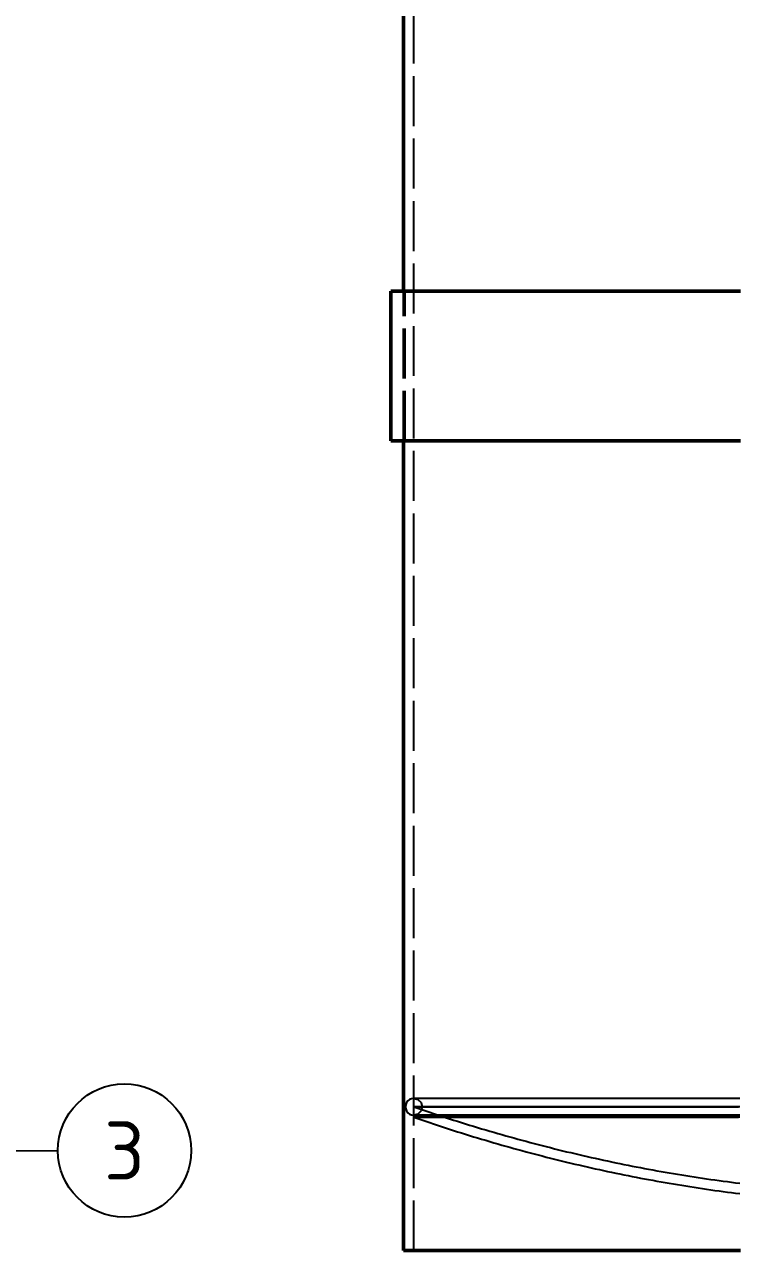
# Model space of a CAD drawing. Header units: millimetres. Extents: x 0 to 594, y 0 to 420.
# Drawn here: x 188 to 230.7, y 182.5 to 256.1 of the extents above; entities that cross this region are included whole.
import ezdxf
from ezdxf.enums import TextEntityAlignment as Align

# ---------------------------------------------------------------- set-up
doc = ezdxf.new("R2010")
doc.units = ezdxf.units.MM
doc.linetypes.add('ISO02-TRAZOS', pattern=[3.75, 3, -0.75])
for name, color, linetype, lineweight in [('01-VISIBLE', 7, 'CONTINUOUS', 50), ('02-OCULTA', 4, 'ISO02-TRAZOS', 25), ('06-TEXTO', 7, 'CONTINUOUS', 25), ('08-FINA', 5, 'CONTINUOUS', 25)]:
    doc.layers.add(name, color=color, linetype=linetype, lineweight=lineweight)
doc.styles.add('ISO3098', font='isocpeur.ttf')

msp = doc.modelspace()

# ---------------------------------------------------------------- linework, layer by layer
at = {"layer": '01-VISIBLE'}
for p, q in [((210.746, 240.101), (210.746, 312.913)), ((209.996, 231.101), (209.996, 240.101)), ((210.746, 182.501), (210.746, 231.101))]:
    msp.add_line(p, q, dxfattribs=at)
for points in [[(209.996, 240.101), (210.246, 240.101), (210.496, 240.101), (210.746, 240.101), (210.996, 240.101), (211.246, 240.101), (211.496, 240.101), (211.746, 240.101), (211.996, 240.101), (212.246, 240.101), (212.496, 240.101), (212.746, 240.101), (212.996, 240.101), (213.246, 240.101), (213.496, 240.101), (213.746, 240.101), (213.996, 240.101), (214.246, 240.101), (214.496, 240.101), (214.746, 240.101), (214.996, 240.101), (215.246, 240.101), (215.496, 240.101), (215.746, 240.101), (215.996, 240.101), (216.246, 240.101), (216.496, 240.101), (216.746, 240.101), (216.996, 240.101), (217.246, 240.101), (217.496, 240.101), (217.746, 240.101), (217.996, 240.101), (218.246, 240.101), (218.496, 240.101), (218.746, 240.101), (218.996, 240.101), (219.246, 240.101), (219.496, 240.101), (219.746, 240.101), (219.996, 240.101), (220.246, 240.101), (220.496, 240.101), (220.746, 240.101), (220.996, 240.101), (221.246, 240.101), (221.496, 240.101), (221.746, 240.101), (221.996, 240.101), (222.246, 240.101), (222.496, 240.101), (222.746, 240.101), (222.996, 240.101), (223.246, 240.101), (223.496, 240.101), (223.746, 240.101), (223.996, 240.101), (224.246, 240.101), (224.496, 240.101), (224.746, 240.101), (224.996, 240.101), (225.246, 240.101), (225.496, 240.101), (225.746, 240.101), (225.996, 240.101), (226.246, 240.101), (226.496, 240.101), (226.746, 240.101), (226.996, 240.101), (227.246, 240.101), (227.496, 240.101), (227.746, 240.101), (227.996, 240.101), (228.246, 240.101), (228.496, 240.101), (228.746, 240.101), (228.996, 240.101), (229.246, 240.101), (229.496, 240.101), (229.746, 240.101), (229.996, 240.101), (230.246, 240.101), (230.496, 240.101), (230.746, 240.101), (230.996, 240.101)], [(209.996, 231.101), (210.246, 231.101), (210.496, 231.101), (210.746, 231.101), (210.996, 231.101), (211.246, 231.101), (211.496, 231.101), (211.746, 231.101), (211.996, 231.101), (212.246, 231.101), (212.496, 231.101), (212.746, 231.101), (212.996, 231.101), (213.246, 231.101), (213.496, 231.101), (213.746, 231.101), (213.996, 231.101), (214.246, 231.101), (214.496, 231.101), (214.746, 231.101), (214.996, 231.101), (215.246, 231.101), (215.496, 231.101), (215.746, 231.101), (215.996, 231.101), (216.246, 231.101), (216.496, 231.101), (216.746, 231.101), (216.996, 231.101), (217.246, 231.101), (217.496, 231.101), (217.746, 231.101), (217.996, 231.101), (218.246, 231.101), (218.496, 231.101), (218.746, 231.101), (218.996, 231.101), (219.246, 231.101), (219.496, 231.101), (219.746, 231.101), (219.996, 231.101), (220.246, 231.101), (220.496, 231.101), (220.746, 231.101), (220.996, 231.101), (221.246, 231.101), (221.496, 231.101), (221.746, 231.101), (221.996, 231.101), (222.246, 231.101), (222.496, 231.101), (222.746, 231.101), (222.996, 231.101), (223.246, 231.101), (223.496, 231.101), (223.746, 231.101), (223.996, 231.101), (224.246, 231.101), (224.496, 231.101), (224.746, 231.101), (224.996, 231.101), (225.246, 231.101), (225.496, 231.101), (225.746, 231.101), (225.996, 231.101), (226.246, 231.101), (226.496, 231.101), (226.746, 231.101), (226.996, 231.101), (227.246, 231.101), (227.496, 231.101), (227.746, 231.101), (227.996, 231.101), (228.246, 231.101), (228.496, 231.101), (228.746, 231.101), (228.996, 231.101), (229.246, 231.101), (229.496, 231.101), (229.746, 231.101), (229.996, 231.101), (230.246, 231.101), (230.496, 231.101), (230.746, 231.101), (230.996, 231.101)], [(210.746, 182.501), (210.996, 182.501), (211.246, 182.501), (211.496, 182.501), (211.746, 182.501), (211.996, 182.501), (212.246, 182.501), (212.496, 182.501), (212.746, 182.501), (212.996, 182.501), (213.246, 182.501), (213.496, 182.501), (213.746, 182.501), (213.996, 182.501), (214.246, 182.501), (214.496, 182.501), (214.746, 182.501), (214.996, 182.501), (215.246, 182.501), (215.496, 182.501), (215.746, 182.501), (215.996, 182.501), (216.246, 182.501), (216.496, 182.501), (216.746, 182.501), (216.996, 182.501), (217.246, 182.501), (217.496, 182.501), (217.746, 182.501), (217.996, 182.501), (218.246, 182.501), (218.496, 182.501), (218.746, 182.501), (218.996, 182.501), (219.246, 182.501), (219.496, 182.501), (219.746, 182.501), (219.996, 182.501), (220.246, 182.501), (220.496, 182.501), (220.746, 182.501), (220.996, 182.501), (221.246, 182.501), (221.496, 182.501), (221.746, 182.501), (221.996, 182.501), (222.246, 182.501), (222.496, 182.501), (222.746, 182.501), (222.996, 182.501), (223.246, 182.501), (223.496, 182.501), (223.746, 182.501), (223.996, 182.501), (224.246, 182.501), (224.496, 182.501), (224.746, 182.501), (224.996, 182.501), (225.246, 182.501), (225.496, 182.501), (225.746, 182.501), (225.996, 182.501), (226.246, 182.501), (226.496, 182.501), (226.746, 182.501), (226.996, 182.501), (227.246, 182.501), (227.496, 182.501), (227.746, 182.501), (227.996, 182.501), (228.246, 182.501), (228.496, 182.501), (228.746, 182.501), (228.996, 182.501), (229.246, 182.501), (229.496, 182.501), (229.746, 182.501), (229.996, 182.501), (230.246, 182.501), (230.496, 182.501), (230.746, 182.501), (230.996, 182.501)]]:
    msp.add_lwpolyline(points, dxfattribs=at)
at = {"layer": '02-OCULTA'}
for p, q in [((211.371, 182.501), (211.371, 313.304)), ((210.746, 231.101), (210.746, 240.101)), ((210.846, 231.101), (210.846, 240.101)), ((211.371, 190.501), (211.371, 191.126))]:
    msp.add_line(p, q, dxfattribs=at)
for points in [[(230.996, 240.101), (230.746, 240.101), (230.496, 240.101), (230.246, 240.101), (229.996, 240.101), (229.746, 240.101), (229.496, 240.101), (229.246, 240.101), (228.996, 240.101), (228.746, 240.101), (228.496, 240.101), (228.246, 240.101), (227.996, 240.101), (227.746, 240.101), (227.496, 240.101), (227.246, 240.101), (226.996, 240.101), (226.746, 240.101), (226.496, 240.101), (226.246, 240.101), (225.996, 240.101), (225.746, 240.101), (225.496, 240.101), (225.246, 240.101), (224.996, 240.101), (224.746, 240.101), (224.496, 240.101), (224.246, 240.101), (223.996, 240.101), (223.746, 240.101), (223.496, 240.101), (223.246, 240.101), (222.996, 240.101), (222.746, 240.101), (222.496, 240.101), (222.246, 240.101), (221.996, 240.101), (221.746, 240.101), (221.496, 240.101), (221.246, 240.101), (220.996, 240.101), (220.746, 240.101), (220.496, 240.101), (220.246, 240.101), (219.996, 240.101), (219.746, 240.101), (219.496, 240.101), (219.246, 240.101), (218.996, 240.101), (218.746, 240.101), (218.496, 240.101), (218.246, 240.101), (217.996, 240.101), (217.746, 240.101), (217.496, 240.101), (217.246, 240.101), (216.996, 240.101), (216.746, 240.101), (216.496, 240.101), (216.246, 240.101), (215.996, 240.101), (215.746, 240.101), (215.496, 240.101), (215.246, 240.101), (214.996, 240.101), (214.746, 240.101), (214.496, 240.101), (214.246, 240.101), (213.996, 240.101), (213.746, 240.101), (213.496, 240.101), (213.246, 240.101), (212.996, 240.101), (212.746, 240.101), (212.496, 240.101), (212.246, 240.101), (211.996, 240.101), (211.746, 240.101), (211.496, 240.101), (211.246, 240.101), (210.996, 240.101), (210.746, 240.101), (210.496, 240.101), (210.246, 240.101), (209.996, 240.101)], [(230.943, 240.101), (230.692, 240.101), (230.441, 240.101), (230.19, 240.101), (229.938, 240.101), (229.687, 240.101), (229.436, 240.101), (229.185, 240.101), (228.934, 240.101), (228.682, 240.101), (228.431, 240.101), (228.18, 240.101), (227.929, 240.101), (227.677, 240.101), (227.426, 240.101), (227.175, 240.101), (226.924, 240.101), (226.673, 240.101), (226.421, 240.101), (226.17, 240.101), (225.919, 240.101), (225.668, 240.101), (225.417, 240.101), (225.165, 240.101), (224.914, 240.101), (224.663, 240.101), (224.412, 240.101), (224.16, 240.101), (223.909, 240.101), (223.658, 240.101), (223.407, 240.101), (223.156, 240.101), (222.904, 240.101), (222.653, 240.101), (222.402, 240.101), (222.151, 240.101), (221.899, 240.101), (221.648, 240.101), (221.397, 240.101), (221.146, 240.101), (220.895, 240.101), (220.643, 240.101), (220.392, 240.101), (220.141, 240.101), (219.89, 240.101), (219.638, 240.101), (219.387, 240.101), (219.136, 240.101), (218.885, 240.101), (218.634, 240.101), (218.382, 240.101), (218.131, 240.101), (217.88, 240.101), (217.629, 240.101), (217.377, 240.101), (217.126, 240.101), (216.875, 240.101), (216.624, 240.101), (216.373, 240.101), (216.121, 240.101), (215.87, 240.101), (215.619, 240.101), (215.368, 240.101), (215.117, 240.101), (214.865, 240.101), (214.614, 240.101), (214.363, 240.101), (214.112, 240.101), (213.86, 240.101), (213.609, 240.101), (213.358, 240.101), (213.107, 240.101), (212.856, 240.101), (212.604, 240.101), (212.353, 240.101), (212.102, 240.101), (211.851, 240.101), (211.599, 240.101), (211.348, 240.101), (211.097, 240.101), (210.846, 240.101)], [(210.846, 240.101), (211.097, 240.101), (211.348, 240.101), (211.6, 240.101), (211.851, 240.101), (212.103, 240.101), (212.354, 240.101), (212.605, 240.101), (212.857, 240.101), (213.108, 240.101), (213.359, 240.101), (213.611, 240.101), (213.862, 240.101), (214.113, 240.101), (214.365, 240.101), (214.616, 240.101), (214.867, 240.101), (215.119, 240.101), (215.37, 240.101), (215.621, 240.101), (215.873, 240.101), (216.124, 240.101), (216.376, 240.101), (216.627, 240.101), (216.878, 240.101), (217.13, 240.101), (217.381, 240.101), (217.632, 240.101), (217.884, 240.101), (218.135, 240.101), (218.386, 240.101), (218.638, 240.101), (218.889, 240.101), (219.14, 240.101), (219.392, 240.101), (219.643, 240.101), (219.894, 240.101), (220.146, 240.101), (220.397, 240.101), (220.648, 240.101), (220.9, 240.101), (221.151, 240.101), (221.403, 240.101), (221.654, 240.101), (221.905, 240.101), (222.157, 240.101), (222.408, 240.101), (222.659, 240.101), (222.911, 240.101), (223.162, 240.101), (223.413, 240.101), (223.665, 240.101), (223.916, 240.101), (224.167, 240.101), (224.419, 240.101), (224.67, 240.101), (224.921, 240.101), (225.173, 240.101), (225.424, 240.101), (225.676, 240.101), (225.927, 240.101), (226.178, 240.101), (226.43, 240.101), (226.681, 240.101), (226.932, 240.101), (227.184, 240.101), (227.435, 240.101), (227.686, 240.101), (227.938, 240.101), (228.189, 240.101), (228.44, 240.101), (228.692, 240.101), (228.943, 240.101), (229.194, 240.101), (229.446, 240.101), (229.697, 240.101), (229.948, 240.101), (230.2, 240.101), (230.451, 240.101), (230.703, 240.101), (230.954, 240.101)], [(230.996, 231.101), (230.746, 231.101), (230.496, 231.101), (230.246, 231.101), (229.996, 231.101), (229.746, 231.101), (229.496, 231.101), (229.246, 231.101), (228.996, 231.101), (228.746, 231.101), (228.496, 231.101), (228.246, 231.101), (227.996, 231.101), (227.746, 231.101), (227.496, 231.101), (227.246, 231.101), (226.996, 231.101), (226.746, 231.101), (226.496, 231.101), (226.246, 231.101), (225.996, 231.101), (225.746, 231.101), (225.496, 231.101), (225.246, 231.101), (224.996, 231.101), (224.746, 231.101), (224.496, 231.101), (224.246, 231.101), (223.996, 231.101), (223.746, 231.101), (223.496, 231.101), (223.246, 231.101), (222.996, 231.101), (222.746, 231.101), (222.496, 231.101), (222.246, 231.101), (221.996, 231.101), (221.746, 231.101), (221.496, 231.101), (221.246, 231.101), (220.996, 231.101), (220.746, 231.101), (220.496, 231.101), (220.246, 231.101), (219.996, 231.101), (219.746, 231.101), (219.496, 231.101), (219.246, 231.101), (218.996, 231.101), (218.746, 231.101), (218.496, 231.101), (218.246, 231.101), (217.996, 231.101), (217.746, 231.101), (217.496, 231.101), (217.246, 231.101), (216.996, 231.101), (216.746, 231.101), (216.496, 231.101), (216.246, 231.101), (215.996, 231.101), (215.746, 231.101), (215.496, 231.101), (215.246, 231.101), (214.996, 231.101), (214.746, 231.101), (214.496, 231.101), (214.246, 231.101), (213.996, 231.101), (213.746, 231.101), (213.496, 231.101), (213.246, 231.101), (212.996, 231.101), (212.746, 231.101), (212.496, 231.101), (212.246, 231.101), (211.996, 231.101), (211.746, 231.101), (211.496, 231.101), (211.246, 231.101), (210.996, 231.101), (210.746, 231.101), (210.496, 231.101), (210.246, 231.101), (209.996, 231.101)], [(230.943, 231.101), (230.692, 231.101), (230.441, 231.101), (230.19, 231.101), (229.938, 231.101), (229.687, 231.101), (229.436, 231.101), (229.185, 231.101), (228.934, 231.101), (228.682, 231.101), (228.431, 231.101), (228.18, 231.101), (227.929, 231.101), (227.677, 231.101), (227.426, 231.101), (227.175, 231.101), (226.924, 231.101), (226.673, 231.101), (226.421, 231.101), (226.17, 231.101), (225.919, 231.101), (225.668, 231.101), (225.417, 231.101), (225.165, 231.101), (224.914, 231.101), (224.663, 231.101), (224.412, 231.101), (224.16, 231.101), (223.909, 231.101), (223.658, 231.101), (223.407, 231.101), (223.156, 231.101), (222.904, 231.101), (222.653, 231.101), (222.402, 231.101), (222.151, 231.101), (221.899, 231.101), (221.648, 231.101), (221.397, 231.101), (221.146, 231.101), (220.895, 231.101), (220.643, 231.101), (220.392, 231.101), (220.141, 231.101), (219.89, 231.101), (219.638, 231.101), (219.387, 231.101), (219.136, 231.101), (218.885, 231.101), (218.634, 231.101), (218.382, 231.101), (218.131, 231.101), (217.88, 231.101), (217.629, 231.101), (217.377, 231.101), (217.126, 231.101), (216.875, 231.101), (216.624, 231.101), (216.373, 231.101), (216.121, 231.101), (215.87, 231.101), (215.619, 231.101), (215.368, 231.101), (215.117, 231.101), (214.865, 231.101), (214.614, 231.101), (214.363, 231.101), (214.112, 231.101), (213.86, 231.101), (213.609, 231.101), (213.358, 231.101), (213.107, 231.101), (212.856, 231.101), (212.604, 231.101), (212.353, 231.101), (212.102, 231.101), (211.851, 231.101), (211.599, 231.101), (211.348, 231.101), (211.097, 231.101), (210.846, 231.101)], [(210.846, 231.101), (211.097, 231.101), (211.348, 231.101), (211.6, 231.101), (211.851, 231.101), (212.103, 231.101), (212.354, 231.101), (212.605, 231.101), (212.857, 231.101), (213.108, 231.101), (213.359, 231.101), (213.611, 231.101), (213.862, 231.101), (214.113, 231.101), (214.365, 231.101), (214.616, 231.101), (214.867, 231.101), (215.119, 231.101), (215.37, 231.101), (215.621, 231.101), (215.873, 231.101), (216.124, 231.101), (216.376, 231.101), (216.627, 231.101), (216.878, 231.101), (217.13, 231.101), (217.381, 231.101), (217.632, 231.101), (217.884, 231.101), (218.135, 231.101), (218.386, 231.101), (218.638, 231.101), (218.889, 231.101), (219.14, 231.101), (219.392, 231.101), (219.643, 231.101), (219.894, 231.101), (220.146, 231.101), (220.397, 231.101), (220.648, 231.101), (220.9, 231.101), (221.151, 231.101), (221.403, 231.101), (221.654, 231.101), (221.905, 231.101), (222.157, 231.101), (222.408, 231.101), (222.659, 231.101), (222.911, 231.101), (223.162, 231.101), (223.413, 231.101), (223.665, 231.101), (223.916, 231.101), (224.167, 231.101), (224.419, 231.101), (224.67, 231.101), (224.921, 231.101), (225.173, 231.101), (225.424, 231.101), (225.676, 231.101), (225.927, 231.101), (226.178, 231.101), (226.43, 231.101), (226.681, 231.101), (226.932, 231.101), (227.184, 231.101), (227.435, 231.101), (227.686, 231.101), (227.938, 231.101), (228.189, 231.101), (228.44, 231.101), (228.692, 231.101), (228.943, 231.101), (229.194, 231.101), (229.446, 231.101), (229.697, 231.101), (229.948, 231.101), (230.2, 231.101), (230.451, 231.101), (230.703, 231.101), (230.954, 231.101)], [(211.371, 191.626), (211.241, 191.608), (211.121, 191.559), (211.017, 191.479), (210.938, 191.376), (210.888, 191.255), (210.871, 191.126)], [(230.951, 191.626), (230.7, 191.626), (230.449, 191.626), (230.198, 191.626), (229.947, 191.626), (229.696, 191.626), (229.445, 191.626), (229.194, 191.626), (228.943, 191.626), (228.692, 191.626), (228.441, 191.626), (228.19, 191.626), (227.939, 191.626), (227.688, 191.626), (227.437, 191.626), (227.186, 191.626), (226.935, 191.626), (226.684, 191.626), (226.433, 191.626), (226.182, 191.626), (225.931, 191.626), (225.68, 191.626), (225.429, 191.626), (225.178, 191.626), (224.927, 191.626), (224.676, 191.626), (224.424, 191.626), (224.173, 191.626), (223.922, 191.626), (223.671, 191.626), (223.42, 191.626), (223.169, 191.626), (222.918, 191.626), (222.667, 191.626), (222.416, 191.626), (222.165, 191.626), (221.914, 191.626), (221.663, 191.626), (221.412, 191.626), (221.161, 191.626), (220.91, 191.626), (220.659, 191.626), (220.408, 191.626), (220.157, 191.626), (219.906, 191.626), (219.655, 191.626), (219.404, 191.626), (219.153, 191.626), (218.902, 191.626), (218.651, 191.626), (218.4, 191.626), (218.149, 191.626), (217.898, 191.626), (217.647, 191.626), (217.396, 191.626), (217.145, 191.626), (216.894, 191.626), (216.642, 191.626), (216.391, 191.626), (216.14, 191.626), (215.889, 191.626), (215.638, 191.626), (215.387, 191.626), (215.136, 191.626), (214.885, 191.626), (214.634, 191.626), (214.383, 191.626), (214.132, 191.626), (213.881, 191.626), (213.63, 191.626), (213.379, 191.626), (213.128, 191.626), (212.877, 191.626), (212.626, 191.626), (212.375, 191.626), (212.124, 191.626), (211.873, 191.626), (211.622, 191.626), (211.371, 191.626)], [(230.951, 191.626), (230.7, 191.626), (230.449, 191.626), (230.198, 191.626), (229.947, 191.626), (229.696, 191.626), (229.445, 191.626), (229.194, 191.626), (228.943, 191.626), (228.692, 191.626), (228.441, 191.626), (228.19, 191.626), (227.939, 191.626), (227.688, 191.626), (227.437, 191.626), (227.186, 191.626), (226.935, 191.626), (226.684, 191.626), (226.433, 191.626), (226.182, 191.626), (225.931, 191.626), (225.68, 191.626), (225.429, 191.626), (225.178, 191.626), (224.927, 191.626), (224.676, 191.626), (224.424, 191.626), (224.173, 191.626), (223.922, 191.626), (223.671, 191.626), (223.42, 191.626), (223.169, 191.626), (222.918, 191.626), (222.667, 191.626), (222.416, 191.626), (222.165, 191.626), (221.914, 191.626), (221.663, 191.626), (221.412, 191.626), (221.161, 191.626), (220.91, 191.626), (220.659, 191.626), (220.408, 191.626), (220.157, 191.626), (219.906, 191.626), (219.655, 191.626), (219.404, 191.626), (219.153, 191.626), (218.902, 191.626), (218.651, 191.626), (218.4, 191.626), (218.149, 191.626), (217.898, 191.626), (217.647, 191.626), (217.396, 191.626), (217.145, 191.626), (216.894, 191.626), (216.642, 191.626), (216.391, 191.626), (216.14, 191.626), (215.889, 191.626), (215.638, 191.626), (215.387, 191.626), (215.136, 191.626), (214.885, 191.626), (214.634, 191.626), (214.383, 191.626), (214.132, 191.626), (213.881, 191.626), (213.63, 191.626), (213.379, 191.626), (213.128, 191.626), (212.877, 191.626), (212.626, 191.626), (212.375, 191.626), (212.124, 191.626), (211.873, 191.626), (211.622, 191.626), (211.371, 191.626)], [(211.371, 191.626), (211.621, 191.559), (211.804, 191.376), (211.871, 191.126), (211.804, 190.876), (211.621, 190.693), (211.371, 190.626)], [(210.871, 191.126), (210.888, 190.996), (210.938, 190.876), (211.017, 190.772), (211.121, 190.693), (211.241, 190.643), (211.371, 190.626)], [(230.951, 191.126), (230.7, 191.126), (230.449, 191.126), (230.198, 191.126), (229.947, 191.126), (229.696, 191.126), (229.445, 191.126), (229.194, 191.126), (228.943, 191.126), (228.692, 191.126), (228.441, 191.126), (228.19, 191.126), (227.939, 191.126), (227.688, 191.126), (227.437, 191.126), (227.186, 191.126), (226.935, 191.126), (226.684, 191.126), (226.433, 191.126), (226.182, 191.126), (225.931, 191.126), (225.68, 191.126), (225.429, 191.126), (225.178, 191.126), (224.927, 191.126), (224.676, 191.126), (224.424, 191.126), (224.173, 191.126), (223.922, 191.126), (223.671, 191.126), (223.42, 191.126), (223.169, 191.126), (222.918, 191.126), (222.667, 191.126), (222.416, 191.126), (222.165, 191.126), (221.914, 191.126), (221.663, 191.126), (221.412, 191.126), (221.161, 191.126), (220.91, 191.126), (220.659, 191.126), (220.408, 191.126), (220.157, 191.126), (219.906, 191.126), (219.655, 191.126), (219.404, 191.126), (219.153, 191.126), (218.902, 191.126), (218.651, 191.126), (218.4, 191.126), (218.149, 191.126), (217.898, 191.126), (217.647, 191.126), (217.396, 191.126), (217.145, 191.126), (216.894, 191.126), (216.642, 191.126), (216.391, 191.126), (216.14, 191.126), (215.889, 191.126), (215.638, 191.126), (215.387, 191.126), (215.136, 191.126), (214.885, 191.126), (214.634, 191.126), (214.383, 191.126), (214.132, 191.126), (213.881, 191.126), (213.63, 191.126), (213.379, 191.126), (213.128, 191.126), (212.877, 191.126), (212.626, 191.126), (212.375, 191.126), (212.124, 191.126), (211.873, 191.126), (211.622, 191.126), (211.371, 191.126)], [(211.371, 191.126), (211.621, 191.126), (211.871, 191.126), (212.121, 191.126), (212.371, 191.126), (212.621, 191.126), (212.871, 191.126), (213.121, 191.126), (213.371, 191.126), (213.621, 191.126), (213.871, 191.126), (214.121, 191.126), (214.371, 191.126), (214.621, 191.126), (214.871, 191.126), (215.121, 191.126), (215.371, 191.126), (215.621, 191.126), (215.871, 191.126), (216.121, 191.126), (216.371, 191.126), (216.621, 191.126), (216.871, 191.126), (217.121, 191.126), (217.371, 191.126), (217.621, 191.126), (217.871, 191.126), (218.121, 191.126), (218.371, 191.126), (218.621, 191.126), (218.871, 191.126), (219.121, 191.126), (219.371, 191.126), (219.621, 191.126), (219.871, 191.126), (220.121, 191.126), (220.371, 191.126), (220.621, 191.126), (220.871, 191.126), (221.121, 191.126), (221.371, 191.126), (221.621, 191.126), (221.871, 191.126), (222.121, 191.126), (222.371, 191.126), (222.621, 191.126), (222.871, 191.126), (223.121, 191.126), (223.371, 191.126), (223.621, 191.126), (223.871, 191.126), (224.121, 191.126), (224.371, 191.126), (224.621, 191.126), (224.871, 191.126), (225.121, 191.126), (225.371, 191.126), (225.621, 191.126), (225.871, 191.126), (226.121, 191.126), (226.371, 191.126), (226.621, 191.126), (226.871, 191.126), (227.121, 191.126), (227.371, 191.126), (227.621, 191.126), (227.871, 191.126), (228.121, 191.126), (228.371, 191.126), (228.621, 191.126), (228.871, 191.126), (229.121, 191.126), (229.371, 191.126), (229.621, 191.126), (229.871, 191.126), (230.121, 191.126), (230.371, 191.126), (230.621, 191.126), (230.871, 191.126)], [(211.371, 191.126), (211.609, 191.044), (211.847, 190.962), (212.086, 190.881), (212.324, 190.801), (212.563, 190.721), (212.802, 190.642), (213.041, 190.564), (213.281, 190.486), (213.52, 190.409), (213.76, 190.332), (214, 190.256), (214.24, 190.18), (214.481, 190.105), (214.721, 190.031), (214.962, 189.957), (215.203, 189.884), (215.444, 189.812), (215.686, 189.74), (215.927, 189.669), (216.169, 189.598), (216.41, 189.528), (216.653, 189.458), (216.895, 189.39), (217.137, 189.321), (217.38, 189.254), (217.622, 189.187), (217.865, 189.121), (218.108, 189.055), (218.352, 188.99), (218.595, 188.925), (218.838, 188.861), (219.082, 188.798), (219.326, 188.736), (219.57, 188.674), (219.814, 188.612), (220.059, 188.552), (220.303, 188.492), (220.548, 188.432), (220.793, 188.374), (221.038, 188.316), (221.283, 188.258), (221.528, 188.201), (221.774, 188.145), (222.019, 188.09), (222.265, 188.035), (222.511, 187.981), (222.757, 187.927), (223.003, 187.874), (223.249, 187.822), (223.496, 187.771), (223.742, 187.72), (223.989, 187.67), (224.236, 187.62), (224.483, 187.571), (224.73, 187.523), (224.977, 187.475), (225.225, 187.429), (225.472, 187.382), (225.72, 187.337), (225.968, 187.292), (226.216, 187.248), (226.464, 187.204), (226.712, 187.162), (226.96, 187.119), (227.208, 187.078), (227.457, 187.037), (227.705, 186.997), (227.954, 186.958), (228.203, 186.919), (228.452, 186.881), (228.701, 186.844), (228.95, 186.807), (229.199, 186.771), (229.448, 186.736), (229.698, 186.701), (229.947, 186.668), (230.197, 186.634), (230.447, 186.602), (230.696, 186.57), (230.946, 186.539)], [(230.951, 190.626), (230.7, 190.626), (230.449, 190.626), (230.198, 190.626), (229.947, 190.626), (229.696, 190.626), (229.445, 190.626), (229.194, 190.626), (228.943, 190.626), (228.692, 190.626), (228.441, 190.626), (228.19, 190.626), (227.939, 190.626), (227.688, 190.626), (227.437, 190.626), (227.186, 190.626), (226.935, 190.626), (226.684, 190.626), (226.433, 190.626), (226.182, 190.626), (225.931, 190.626), (225.68, 190.626), (225.429, 190.626), (225.178, 190.626), (224.927, 190.626), (224.676, 190.626), (224.424, 190.626), (224.173, 190.626), (223.922, 190.626), (223.671, 190.626), (223.42, 190.626), (223.169, 190.626), (222.918, 190.626), (222.667, 190.626), (222.416, 190.626), (222.165, 190.626), (221.914, 190.626), (221.663, 190.626), (221.412, 190.626), (221.161, 190.626), (220.91, 190.626), (220.659, 190.626), (220.408, 190.626), (220.157, 190.626), (219.906, 190.626), (219.655, 190.626), (219.404, 190.626), (219.153, 190.626), (218.902, 190.626), (218.651, 190.626), (218.4, 190.626), (218.149, 190.626), (217.898, 190.626), (217.647, 190.626), (217.396, 190.626), (217.145, 190.626), (216.894, 190.626), (216.642, 190.626), (216.391, 190.626), (216.14, 190.626), (215.889, 190.626), (215.638, 190.626), (215.387, 190.626), (215.136, 190.626), (214.885, 190.626), (214.634, 190.626), (214.383, 190.626), (214.132, 190.626), (213.881, 190.626), (213.63, 190.626), (213.379, 190.626), (213.128, 190.626), (212.877, 190.626), (212.626, 190.626), (212.375, 190.626), (212.124, 190.626), (211.873, 190.626), (211.622, 190.626), (211.371, 190.626)], [(211.371, 190.626), (211.622, 190.626), (211.873, 190.626), (212.124, 190.626), (212.375, 190.626), (212.626, 190.626), (212.877, 190.626), (213.128, 190.626), (213.379, 190.626), (213.63, 190.626), (213.881, 190.626), (214.132, 190.626), (214.383, 190.626), (214.634, 190.626), (214.885, 190.626), (215.136, 190.626), (215.387, 190.626), (215.638, 190.626), (215.889, 190.626), (216.14, 190.626), (216.391, 190.626), (216.642, 190.626), (216.894, 190.626), (217.145, 190.626), (217.396, 190.626), (217.647, 190.626), (217.898, 190.626), (218.149, 190.626), (218.4, 190.626), (218.651, 190.626), (218.902, 190.626), (219.153, 190.626), (219.404, 190.626), (219.655, 190.626), (219.906, 190.626), (220.157, 190.626), (220.408, 190.626), (220.659, 190.626), (220.91, 190.626), (221.161, 190.626), (221.412, 190.626), (221.663, 190.626), (221.914, 190.626), (222.165, 190.626), (222.416, 190.626), (222.667, 190.626), (222.918, 190.626), (223.169, 190.626), (223.42, 190.626), (223.671, 190.626), (223.922, 190.626), (224.173, 190.626), (224.424, 190.626), (224.676, 190.626), (224.927, 190.626), (225.178, 190.626), (225.429, 190.626), (225.68, 190.626), (225.931, 190.626), (226.182, 190.626), (226.433, 190.626), (226.684, 190.626), (226.935, 190.626), (227.186, 190.626), (227.437, 190.626), (227.688, 190.626), (227.939, 190.626), (228.19, 190.626), (228.441, 190.626), (228.692, 190.626), (228.943, 190.626), (229.194, 190.626), (229.445, 190.626), (229.696, 190.626), (229.947, 190.626), (230.198, 190.626), (230.449, 190.626), (230.7, 190.626), (230.951, 190.626)], [(230.951, 190.501), (230.7, 190.501), (230.449, 190.501), (230.198, 190.501), (229.947, 190.501), (229.696, 190.501), (229.445, 190.501), (229.194, 190.501), (228.943, 190.501), (228.692, 190.501), (228.441, 190.501), (228.19, 190.501), (227.939, 190.501), (227.688, 190.501), (227.437, 190.501), (227.186, 190.501), (226.935, 190.501), (226.684, 190.501), (226.433, 190.501), (226.182, 190.501), (225.931, 190.501), (225.68, 190.501), (225.429, 190.501), (225.178, 190.501), (224.927, 190.501), (224.676, 190.501), (224.424, 190.501), (224.173, 190.501), (223.922, 190.501), (223.671, 190.501), (223.42, 190.501), (223.169, 190.501), (222.918, 190.501), (222.667, 190.501), (222.416, 190.501), (222.165, 190.501), (221.914, 190.501), (221.663, 190.501), (221.412, 190.501), (221.161, 190.501), (220.91, 190.501), (220.659, 190.501), (220.408, 190.501), (220.157, 190.501), (219.906, 190.501), (219.655, 190.501), (219.404, 190.501), (219.153, 190.501), (218.902, 190.501), (218.651, 190.501), (218.4, 190.501), (218.149, 190.501), (217.898, 190.501), (217.647, 190.501), (217.396, 190.501), (217.145, 190.501), (216.894, 190.501), (216.642, 190.501), (216.391, 190.501), (216.14, 190.501), (215.889, 190.501), (215.638, 190.501), (215.387, 190.501), (215.136, 190.501), (214.885, 190.501), (214.634, 190.501), (214.383, 190.501), (214.132, 190.501), (213.881, 190.501), (213.63, 190.501), (213.379, 190.501), (213.128, 190.501), (212.877, 190.501), (212.626, 190.501), (212.375, 190.501), (212.124, 190.501), (211.873, 190.501), (211.622, 190.501), (211.371, 190.501)], [(211.371, 190.501), (211.621, 190.501), (211.871, 190.501), (212.121, 190.501), (212.371, 190.501), (212.621, 190.501), (212.871, 190.501), (213.121, 190.501), (213.371, 190.501), (213.621, 190.501), (213.871, 190.501), (214.121, 190.501), (214.371, 190.501), (214.621, 190.501), (214.871, 190.501), (215.121, 190.501), (215.371, 190.501), (215.621, 190.501), (215.871, 190.501), (216.121, 190.501), (216.371, 190.501), (216.621, 190.501), (216.871, 190.501), (217.121, 190.501), (217.371, 190.501), (217.621, 190.501), (217.871, 190.501), (218.121, 190.501), (218.371, 190.501), (218.621, 190.501), (218.871, 190.501), (219.121, 190.501), (219.371, 190.501), (219.621, 190.501), (219.871, 190.501), (220.121, 190.501), (220.371, 190.501), (220.621, 190.501), (220.871, 190.501), (221.121, 190.501), (221.371, 190.501), (221.621, 190.501), (221.871, 190.501), (222.121, 190.501), (222.371, 190.501), (222.621, 190.501), (222.871, 190.501), (223.121, 190.501), (223.371, 190.501), (223.621, 190.501), (223.871, 190.501), (224.121, 190.501), (224.371, 190.501), (224.621, 190.501), (224.871, 190.501), (225.121, 190.501), (225.371, 190.501), (225.621, 190.501), (225.871, 190.501), (226.121, 190.501), (226.371, 190.501), (226.621, 190.501), (226.871, 190.501), (227.121, 190.501), (227.371, 190.501), (227.621, 190.501), (227.871, 190.501), (228.121, 190.501), (228.371, 190.501), (228.621, 190.501), (228.871, 190.501), (229.121, 190.501), (229.371, 190.501), (229.621, 190.501), (229.871, 190.501), (230.121, 190.501), (230.371, 190.501), (230.621, 190.501), (230.871, 190.501)], [(211.371, 190.501), (211.609, 190.419), (211.847, 190.337), (212.086, 190.256), (212.324, 190.176), (212.563, 190.096), (212.802, 190.017), (213.041, 189.939), (213.281, 189.861), (213.52, 189.784), (213.76, 189.707), (214, 189.631), (214.24, 189.555), (214.481, 189.48), (214.721, 189.406), (214.962, 189.332), (215.203, 189.259), (215.444, 189.187), (215.686, 189.115), (215.927, 189.044), (216.169, 188.973), (216.41, 188.903), (216.653, 188.833), (216.895, 188.765), (217.137, 188.696), (217.38, 188.629), (217.622, 188.562), (217.865, 188.496), (218.108, 188.43), (218.352, 188.365), (218.595, 188.3), (218.838, 188.236), (219.082, 188.173), (219.326, 188.111), (219.57, 188.049), (219.814, 187.987), (220.059, 187.927), (220.303, 187.867), (220.548, 187.807), (220.793, 187.749), (221.038, 187.691), (221.283, 187.633), (221.528, 187.576), (221.774, 187.52), (222.019, 187.465), (222.265, 187.41), (222.511, 187.356), (222.757, 187.302), (223.003, 187.249), (223.249, 187.197), (223.496, 187.146), (223.742, 187.095), (223.989, 187.045), (224.236, 186.995), (224.483, 186.946), (224.73, 186.898), (224.977, 186.85), (225.225, 186.804), (225.472, 186.757), (225.72, 186.712), (225.968, 186.667), (226.216, 186.623), (226.464, 186.579), (226.712, 186.537), (226.96, 186.494), (227.208, 186.453), (227.457, 186.412), (227.705, 186.372), (227.954, 186.333), (228.203, 186.294), (228.452, 186.256), (228.701, 186.219), (228.95, 186.182), (229.199, 186.146), (229.448, 186.111), (229.698, 186.076), (229.947, 186.043), (230.197, 186.009), (230.447, 185.977), (230.696, 185.945), (230.946, 185.914)], [(230.996, 182.501), (230.746, 182.501), (230.496, 182.501), (230.246, 182.501), (229.996, 182.501), (229.746, 182.501), (229.496, 182.501), (229.246, 182.501), (228.996, 182.501), (228.746, 182.501), (228.496, 182.501), (228.246, 182.501), (227.996, 182.501), (227.746, 182.501), (227.496, 182.501), (227.246, 182.501), (226.996, 182.501), (226.746, 182.501), (226.496, 182.501), (226.246, 182.501), (225.996, 182.501), (225.746, 182.501), (225.496, 182.501), (225.246, 182.501), (224.996, 182.501), (224.746, 182.501), (224.496, 182.501), (224.246, 182.501), (223.996, 182.501), (223.746, 182.501), (223.496, 182.501), (223.246, 182.501), (222.996, 182.501), (222.746, 182.501), (222.496, 182.501), (222.246, 182.501), (221.996, 182.501), (221.746, 182.501), (221.496, 182.501), (221.246, 182.501), (220.996, 182.501), (220.746, 182.501), (220.496, 182.501), (220.246, 182.501), (219.996, 182.501), (219.746, 182.501), (219.496, 182.501), (219.246, 182.501), (218.996, 182.501), (218.746, 182.501), (218.496, 182.501), (218.246, 182.501), (217.996, 182.501), (217.746, 182.501), (217.496, 182.501), (217.246, 182.501), (216.996, 182.501), (216.746, 182.501), (216.496, 182.501), (216.246, 182.501), (215.996, 182.501), (215.746, 182.501), (215.496, 182.501), (215.246, 182.501), (214.996, 182.501), (214.746, 182.501), (214.496, 182.501), (214.246, 182.501), (213.996, 182.501), (213.746, 182.501), (213.496, 182.501), (213.246, 182.501), (212.996, 182.501), (212.746, 182.501), (212.496, 182.501), (212.246, 182.501), (211.996, 182.501), (211.746, 182.501), (211.496, 182.501), (211.246, 182.501), (210.996, 182.501), (210.746, 182.501)], [(230.951, 182.501), (230.7, 182.501), (230.449, 182.501), (230.198, 182.501), (229.947, 182.501), (229.696, 182.501), (229.445, 182.501), (229.194, 182.501), (228.943, 182.501), (228.692, 182.501), (228.441, 182.501), (228.19, 182.501), (227.939, 182.501), (227.688, 182.501), (227.437, 182.501), (227.186, 182.501), (226.935, 182.501), (226.684, 182.501), (226.433, 182.501), (226.182, 182.501), (225.931, 182.501), (225.68, 182.501), (225.429, 182.501), (225.178, 182.501), (224.927, 182.501), (224.676, 182.501), (224.424, 182.501), (224.173, 182.501), (223.922, 182.501), (223.671, 182.501), (223.42, 182.501), (223.169, 182.501), (222.918, 182.501), (222.667, 182.501), (222.416, 182.501), (222.165, 182.501), (221.914, 182.501), (221.663, 182.501), (221.412, 182.501), (221.161, 182.501), (220.91, 182.501), (220.659, 182.501), (220.408, 182.501), (220.157, 182.501), (219.906, 182.501), (219.655, 182.501), (219.404, 182.501), (219.153, 182.501), (218.902, 182.501), (218.651, 182.501), (218.4, 182.501), (218.149, 182.501), (217.898, 182.501), (217.647, 182.501), (217.396, 182.501), (217.145, 182.501), (216.894, 182.501), (216.642, 182.501), (216.391, 182.501), (216.14, 182.501), (215.889, 182.501), (215.638, 182.501), (215.387, 182.501), (215.136, 182.501), (214.885, 182.501), (214.634, 182.501), (214.383, 182.501), (214.132, 182.501), (213.881, 182.501), (213.63, 182.501), (213.379, 182.501), (213.128, 182.501), (212.877, 182.501), (212.626, 182.501), (212.375, 182.501), (212.124, 182.501), (211.873, 182.501), (211.622, 182.501), (211.371, 182.501)], [(211.371, 182.501), (211.621, 182.501), (211.871, 182.501), (212.121, 182.501), (212.371, 182.501), (212.621, 182.501), (212.871, 182.501), (213.121, 182.501), (213.371, 182.501), (213.621, 182.501), (213.871, 182.501), (214.121, 182.501), (214.371, 182.501), (214.621, 182.501), (214.871, 182.501), (215.121, 182.501), (215.371, 182.501), (215.621, 182.501), (215.871, 182.501), (216.121, 182.501), (216.371, 182.501), (216.621, 182.501), (216.871, 182.501), (217.121, 182.501), (217.371, 182.501), (217.621, 182.501), (217.871, 182.501), (218.121, 182.501), (218.371, 182.501), (218.621, 182.501), (218.871, 182.501), (219.121, 182.501), (219.371, 182.501), (219.621, 182.501), (219.871, 182.501), (220.121, 182.501), (220.371, 182.501), (220.621, 182.501), (220.871, 182.501), (221.121, 182.501), (221.371, 182.501), (221.621, 182.501), (221.871, 182.501), (222.121, 182.501), (222.371, 182.501), (222.621, 182.501), (222.871, 182.501), (223.121, 182.501), (223.371, 182.501), (223.621, 182.501), (223.871, 182.501), (224.121, 182.501), (224.371, 182.501), (224.621, 182.501), (224.871, 182.501), (225.121, 182.501), (225.371, 182.501), (225.621, 182.501), (225.871, 182.501), (226.121, 182.501), (226.371, 182.501), (226.621, 182.501), (226.871, 182.501), (227.121, 182.501), (227.371, 182.501), (227.621, 182.501), (227.871, 182.501), (228.121, 182.501), (228.371, 182.501), (228.621, 182.501), (228.871, 182.501), (229.121, 182.501), (229.371, 182.501), (229.621, 182.501), (229.871, 182.501), (230.121, 182.501), (230.371, 182.501), (230.621, 182.501), (230.871, 182.501)]]:
    msp.add_lwpolyline(points, dxfattribs=at)
at = {"layer": '08-FINA'}
msp.add_line((189.996, 188.484), (118.85, 188.188), dxfattribs=at)
msp.add_circle((193.996, 188.501), 4, dxfattribs=at)

# ---------------------------------------------------------------- texts
at = {"layer": '06-TEXTO', "style": 'ISO3098'}
msp.add_text('3', height=3.5, dxfattribs=at).set_placement((193.996, 188.501), align=Align.MIDDLE_CENTER)

doc.saveas('drawing.dxf')
